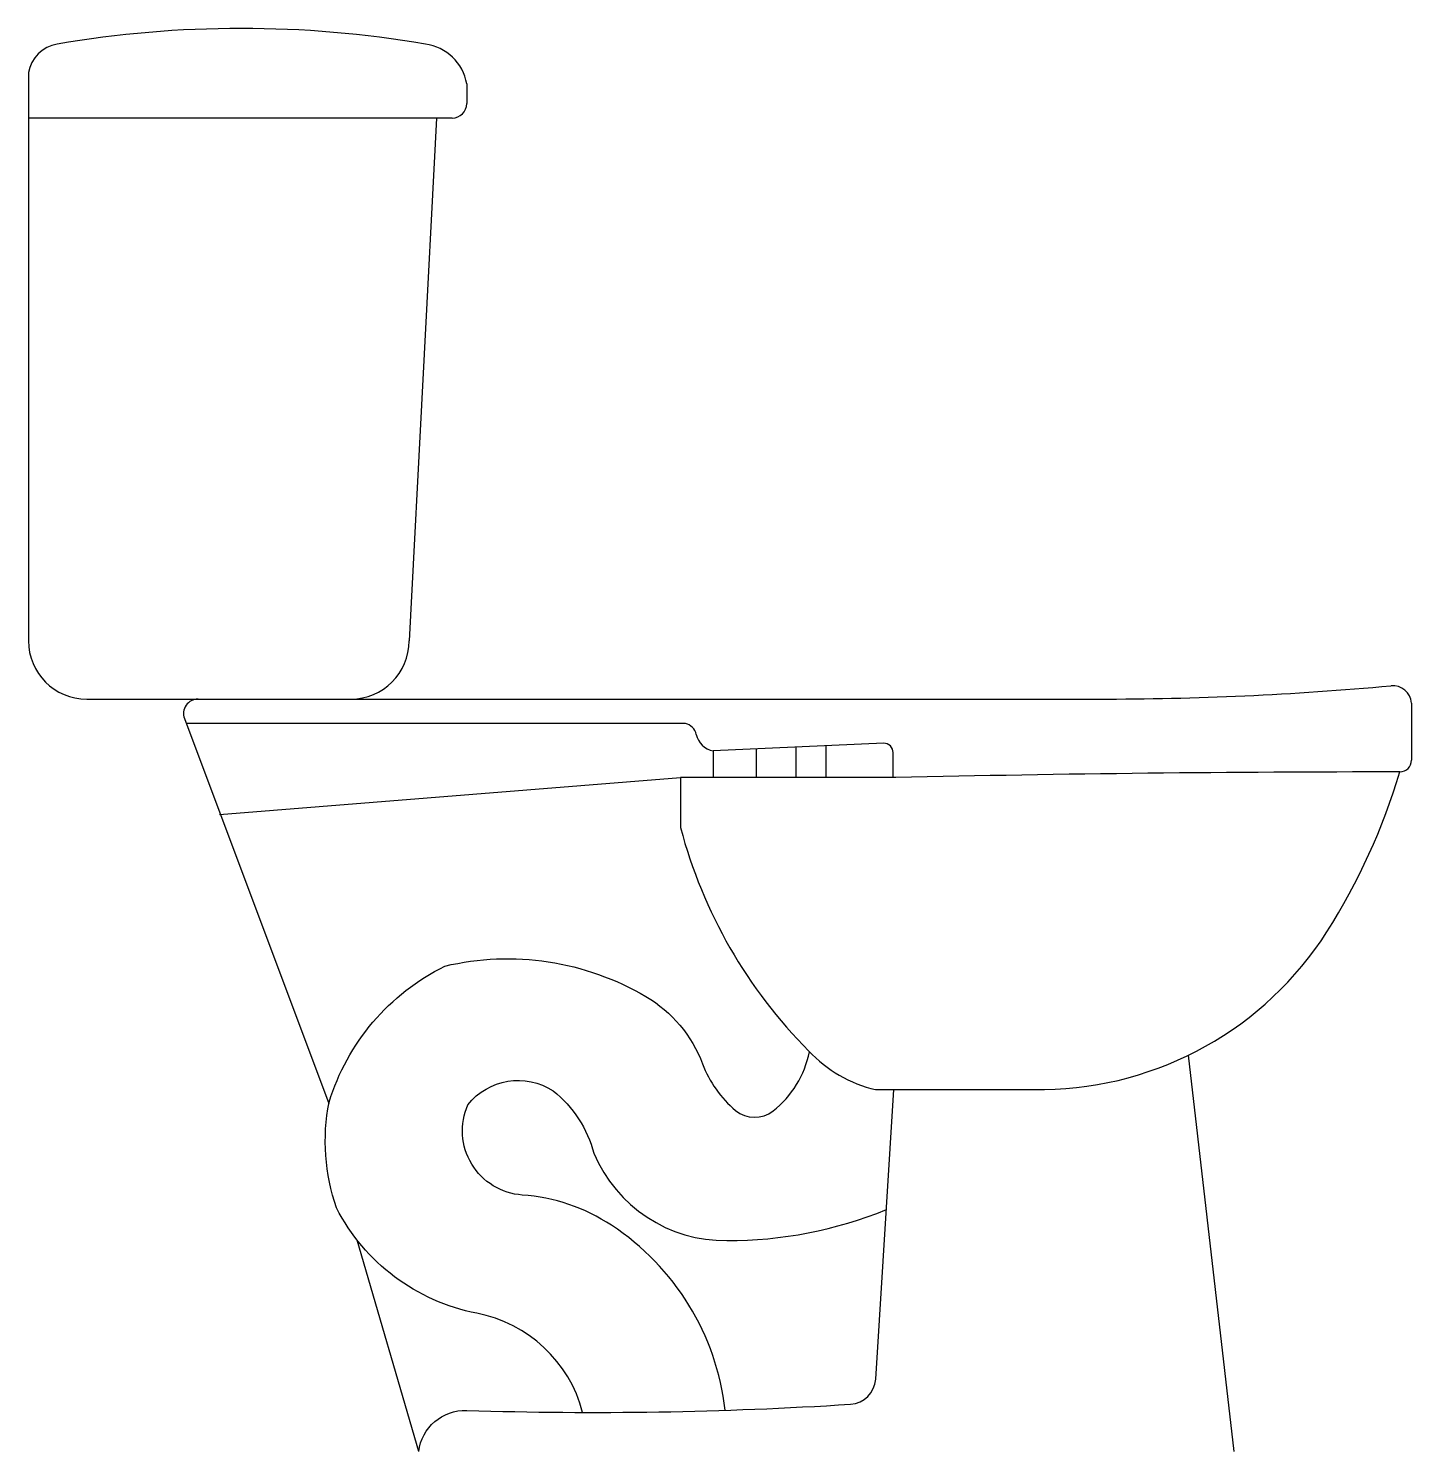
# Model space of a CAD drawing. Header units: millimetres. Extents: x 20.124 to 20.787, y -6.497 to -5.815.
import ezdxf

# ---------------------------------------------------------------- set-up
doc = ezdxf.new("R2010")
doc.units = ezdxf.units.MM
doc.header["$LTSCALE"] = 10

msp = doc.modelspace()

# ---------------------------------------------------------------- linework, layer by layer
for p, q in [((20.12399, -5.83647), (20.12399, -6.10879)), ((20.33399, -5.84187), (20.33399, -5.85129)), ((20.32702, -5.85826), (20.12399, -5.85826)), ((20.31947, -5.85826), (20.30633, -6.10879)), ((20.15188, -6.13668), (20.6366, -6.13668)), ((20.78669, -6.1386), (20.78669, -6.16601)), ((20.1987, -6.14605), (20.2679, -6.33047)), ((20.43878, -6.14838), (20.19955, -6.14838)), ((20.47264, -6.16059), (20.47264, -6.17426)), ((20.49175, -6.15973), (20.49175, -6.17426)), ((20.50603, -6.15909), (20.50603, -6.17426)), ((20.21549, -6.19204), (20.43642, -6.17426)), ((20.53958, -6.17426), (20.43642, -6.17426)), ((20.43642, -6.17426), (20.43642, -6.19828)), ((20.70168, -6.49729), (20.67978, -6.30735)), ((20.52989, -6.32384), (20.61077, -6.32384)), ((20.31098, -6.49729), (20.28145, -6.39595))]:
    msp.add_line(p, q)
for points in [[(20.33399, -5.84187, 0.328199), (20.31417, -5.82277, 0.084776), (20.1377, -5.82277, 0.316562), (20.12399, -5.83647, 1.188978)], [(20.53828, -6.17433), (20.53828, -6.16232, 0.414214), (20.5338, -6.15785), (20.45202, -6.16151), (20.45202, -6.17426)], [(20.38953, -6.47853, 0.288265), (20.33877, -6.43098, -0.230169), (20.2716, -6.38057, -0.132212), (20.26802, -6.32983, -0.205709), (20.3235, -6.26462, -0.193362), (20.41983, -6.27923, -0.171247), (20.44693, -6.31146, 0.130204), (20.46284, -6.33381, 0.352602), (20.48074, -6.33408, 0.180959), (20.49816, -6.30566, 0.180959)], [(20.45785, -6.47751, 0.222563), (20.40335, -6.38884, 0.128312), (20.36061, -6.37437, -0.518891), (20.33455, -6.33111, -0.388805), (20.37542, -6.32448, -0.16314), (20.39493, -6.35434, 0.305004), (20.45869, -6.39619, 0.097475), (20.53507, -6.38135, 0.097475)], [(20.31098, -6.49729, -0.388369), (20.33396, -6.47757, 0.023867), (20.51791, -6.47461, 0.37706), (20.52996, -6.46257), (20.53869, -6.32384)]]:
    msp.add_lwpolyline(points, format="xyb")
for centre, radius, start, end in [((20.32702, -5.85129), 0.00697, 270, 0), ((20.15188, -6.10879), 0.02789, 180, 270), ((20.27845, -6.10879), 0.02789, 270, 0), ((20.63659, -4.58748), 1.5492, 270.00016, 275.19466), ((20.77763, -6.13938), 0.0091, 4.97161, 94.87382), ((20.20524, -6.14365), 0.00697, 90, 200.05986), ((20.43732, -6.15504), 0.00682, 12.37564, 77.62436), ((20.45411, -6.15135), 0.01037, 192.37564, 258.37849), ((20.78113, -17.01807), 10.84649, 90.000001, 91.27607), ((20.48336, -6.082), 0.31095, 327.69743, 343.25807), ((20.78113, -6.16601), 0.00556, 270, 0), ((20.66734, -6.13693), 0.23893, 194.87873, 224.82202), ((20.60811, -6.16008), 0.16378, 270.9285, 327.46258), ((20.54444, -6.26166), 0.06386, 223.17202, 256.82798)]:
    msp.add_arc(centre, radius, start, end)

doc.saveas('drawing.dxf')
